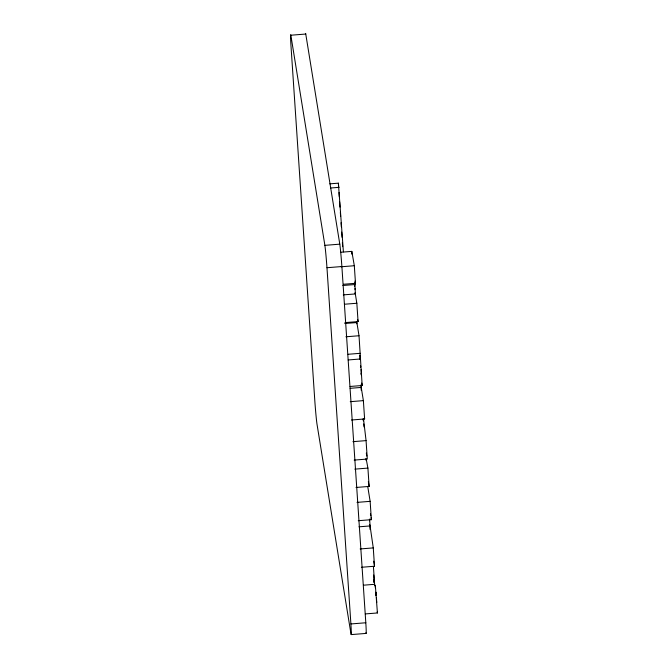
<?xml version="1.0" encoding="UTF-8"?>
<svg xmlns="http://www.w3.org/2000/svg" width="668" height="668" viewBox="0 0 668 668"><rect width="100%" height="100%" fill="white"/><g stroke="black" fill="none" stroke-linecap="round" stroke-linejoin="round"><path stroke-width="1" d="M350.057 386.471L362.173 385.511L359.017 335.745L356.879 322.544L344.763 323.504M365.304 613.925L377.42 612.965L375.332 585.268L375.324 587.923M340.722 252.262L351.827 251.377L351.786 254.116M355.067 289.661L355.075 288.359M343.294 294.889L355.409 293.928L354.791 282.865M366.331 459.684L367.909 468.093L369.137 486.429L356.011 487.465M290.847 35.22L324.882 245.348A19.564 0.618 85.5 0 1 326.969 267.718L350.9 623.945A19.564 0.618 85.5 0 1 350.984 633.957L316.949 423.838A19.564 0.618 85.5 0 1 314.862 401.46L290.939 45.232A19.564 0.618 85.5 0 1 290.847 35.22L305.76 34.043L339.795 244.162A19.564 0.618 85.5 0 1 341.882 266.54L365.813 622.768A19.564 0.618 85.5 0 1 365.897 632.78M329.833 183.842L338.384 183.166L343.402 251.878M330.51 188.017L339.06 187.332M324.882 245.348L339.795 244.162M326.969 267.718L341.882 266.54M341.189 266.774L354.316 265.73L355.493 283.307L343.377 284.267M342.834 285.503L354.942 284.543M344.721 304.216L356.837 303.255L358.065 321.592L344.938 322.627M345.89 336.781L359.017 335.745M348.078 354.274L360.194 353.314M348.162 359.96L360.277 358.992M350.132 388.317L361.238 387.432L363.375 400.633L364.611 418.97L351.485 420.005M350.249 401.677L363.375 400.633M352.938 441.665L366.064 440.621L367.3 459.058L354.174 460.093M354.783 469.136L367.909 468.093M357.013 502.386L370.139 501.342L371.375 519.679L358.248 520.714M358.966 526.818L370.072 525.941L373.27 547.91L374.498 566.239L361.371 567.282M360.144 548.946L373.27 547.91M363.501 585.193L374.606 584.308L374.765 585.836M350.9 623.945L365.813 622.768M351.176 634.6L366.089 633.414M351.827 251.377L354.316 265.73M359.71 359L359.827 359.417L359.726 355.209M377.178 611.963L377.42 612.965M362.173 385.511L361.73 383.048M354.975 281.103L355.493 283.307M355.234 293.118L355.409 293.928M360.72 366.515L360.595 365.897L360.578 367.342M355.109 292.617L356.837 303.255M357.747 319.605L358.065 321.592M364.511 418.385L364.611 418.97M366.064 440.621L363.501 418.769M366.323 453.038L366.815 456.044M368.344 481.536L369.137 486.429M367.767 486.696L370.139 501.342M370.431 513.851L370.74 515.788M371.057 517.733L371.375 519.679M373.679 561.178L374.498 566.239M376.418 600.732L376.702 602.452L376.46 597.426M363.083 418.836L363.317 420.873M363.676 423.921L364.027 426.969M361.012 373.203L361.196 374.907M376.293 595.53L375.85 592.165L375.95 595.355M354.708 283.491L354.858 285.186M354.658 286.597L354.382 283.165M361.079 369.504L361.513 375.366M365.939 458.432L366.106 460.386M361.046 384.801L361.238 387.432M370.072 525.941L369.638 519.378M356.67 321.842L356.812 323.796M361.029 386.739L361.271 390.379M374.606 584.308L373.42 566.514M373.754 579.849L373.946 582.521M369.771 524.706L370.105 529.549M374.239 582.513L373.738 574.998M338.384 183.166L338.668 187.324M339.018 192.534L339.294 196.693M339.645 201.903L339.995 207.105M340.346 212.307L340.622 216.474M341.047 222.72L341.323 226.886M341.674 232.088L342.024 237.29M342.375 242.492L342.651 246.659M369.421 519.12L369.513 520.756M305.468 33.759A19.564 0.618 85.5 0 1 305.76 34.043"/></g></svg>
